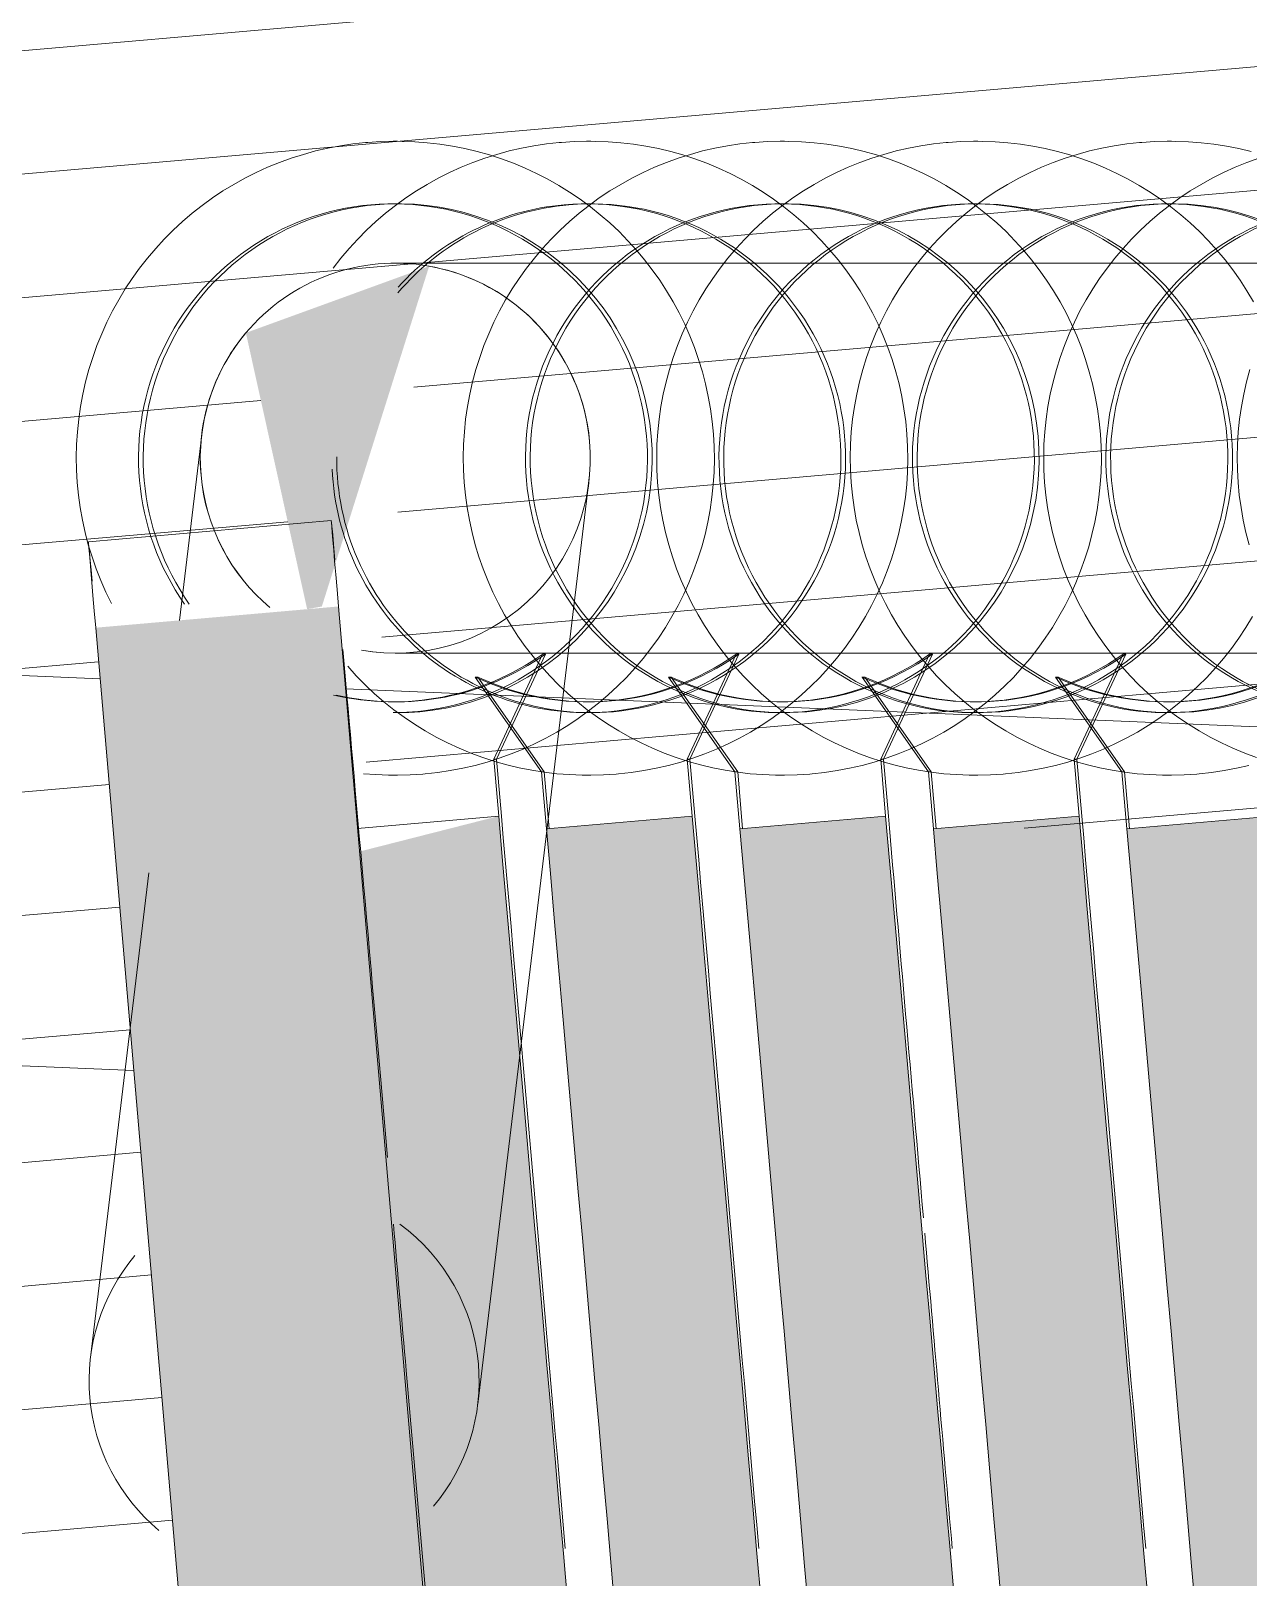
# Model space of a CAD drawing. Header units: millimetres. Extents: x -4612930 to -4329258, y -1064 to 30311.
# Drawn here: x -4376313.98 to -4376289.02, y 16902.15 to 16933.87 of the extents above; entities that cross this region are included whole.
import ezdxf

# ---------------------------------------------------------------- set-up
doc = ezdxf.new("R2010")
doc.units = ezdxf.units.MM
doc.layers.add('A-ROOF-PATT', color=132, linetype='Continuous', lineweight=5)
doc.layers.add('Q-SPCQ', color=91, linetype='Continuous', lineweight=5)

# ---------------------------------------------------------------- blocks, each defined once
blk = doc.blocks.new('Static Line_Sayfa_Metal Deck_Pan Mount - Up to 15 _ pitch - Max 2 Users-1865617-NORTH EAST')
at = {"layer": 'Q-SPCQ'}
for p, q in [((4322881.37, 16920.581), (4322506.856, 16936.16)), ((4322506.526, 16928.167), (4322882.062, 16912.545)), ((4322961.644, 16917.241), (4322886.407, 16920.371))]:
    blk.add_line(p, q, dxfattribs=at)
blk = doc.blocks.new('Static Line_Sayfa_Metal Deck_Pan Mount - Up to 15 _ pitch - Max 2 Users-1847625-NORTH EAST')
at = {"layer": 'Q-SPCQ'}
for points in [[(4322885.618, 16922.008), (4322885.919, 16922.064), (4322888.12, 16929.044), (4322884.361, 16927.676), (4322885.605, 16922.064)], [(4322885.252, 16875.47), (4322890.233, 16875.906), (4322886.261, 16922.064), (4322881.28, 16921.628), (4322882.634, 16905.899)], [(4322891.961, 16855.739), (4322894.95, 16856), (4322889.546, 16917.764), (4322886.693, 16917.037), (4322891.949, 16855.879)], [(4322895.93, 16855.739), (4322898.918, 16856), (4322893.515, 16917.764), (4322890.526, 16917.503), (4322895.92, 16855.879)], [(4322899.898, 16855.739), (4322902.887, 16856), (4322897.483, 16917.764), (4322894.494, 16917.503), (4322899.893, 16855.794)], [(4322903.867, 16855.739), (4322906.855, 16856), (4322901.451, 16917.764), (4322898.463, 16917.503), (4322903.862, 16855.794)], [(4322907.835, 16855.739), (4322910.823, 16856), (4322905.42, 16917.764), (4322902.431, 16917.503), (4322907.83, 16855.794)]]:
    blk.add_hatch(color=256, dxfattribs=at).paths.add_polyline_path(points)
for p, q in [((4322887.47, 16931.605), (4322887.382, 16931.605)), ((4322891.438, 16931.605), (4322891.35, 16931.605)), ((4322895.407, 16931.605), (4322895.319, 16931.605)), ((4322899.375, 16931.605), (4322899.287, 16931.605)), ((4322903.344, 16931.605), (4322903.256, 16931.605)), ((4322939.016, 16929.105), (4322887.425, 16929.105)), ((4322883.455, 16925.583), (4322882.996, 16921.778)), ((4322889.116, 16905.698), (4322891.397, 16924.626)), ((4322886.112, 16923.828), (4322881.131, 16923.393)), ((4322886.261, 16922.064), (4322890.233, 16875.906)), ((4322885.252, 16875.47), (4322881.28, 16921.628)), ((4322887.425, 16921.105), (4322939.016, 16921.105)), ((4322889.444, 16918.932), (4322890.448, 16921.085)), ((4322890.504, 16921.085), (4322889.5, 16918.932)), ((4322890.504, 16921.085), (4322890.448, 16921.085)), ((4322893.413, 16918.932), (4322894.417, 16921.085)), ((4322894.472, 16921.085), (4322893.468, 16918.932)), ((4322894.472, 16921.085), (4322894.417, 16921.085)), ((4322897.381, 16918.932), (4322898.385, 16921.085)), ((4322898.441, 16921.085), (4322897.436, 16918.932)), ((4322898.441, 16921.085), (4322898.385, 16921.085)), ((4322901.349, 16918.932), (4322902.354, 16921.085)), ((4322902.409, 16921.085), (4322901.405, 16918.932)), ((4322902.409, 16921.085), (4322902.354, 16921.085)), ((4322889.061, 16920.617), (4322890.424, 16918.67)), ((4322889.116, 16920.617), (4322889.061, 16920.617)), ((4322890.479, 16918.67), (4322889.116, 16920.617)), ((4322893.029, 16920.617), (4322894.392, 16918.67)), ((4322893.085, 16920.617), (4322893.029, 16920.617)), ((4322894.448, 16918.67), (4322893.085, 16920.617)), ((4322896.998, 16920.617), (4322898.361, 16918.67)), ((4322897.053, 16920.617), (4322896.998, 16920.617)), ((4322898.416, 16918.67), (4322897.053, 16920.617)), ((4322900.966, 16920.617), (4322902.329, 16918.67)), ((4322901.021, 16920.617), (4322900.966, 16920.617)), ((4322902.385, 16918.67), (4322901.021, 16920.617)), ((4322889.546, 16917.764), (4322889.444, 16918.932)), ((4322889.5, 16918.932), (4322889.444, 16918.932)), ((4322889.5, 16918.932), (4322889.602, 16917.764)), ((4322893.515, 16917.764), (4322893.413, 16918.932)), ((4322893.468, 16918.932), (4322893.413, 16918.932)), ((4322893.468, 16918.932), (4322893.57, 16917.764)), ((4322897.483, 16917.764), (4322897.381, 16918.932)), ((4322897.436, 16918.932), (4322897.381, 16918.932)), ((4322897.436, 16918.932), (4322897.538, 16917.764)), ((4322901.451, 16917.764), (4322901.349, 16918.932)), ((4322901.405, 16918.932), (4322901.349, 16918.932)), ((4322901.405, 16918.932), (4322901.507, 16917.764)), ((4322887.382, 16918.605), (4322887.47, 16918.605)), ((4322890.424, 16918.67), (4322890.526, 16917.503)), ((4322890.479, 16918.67), (4322890.424, 16918.67)), ((4322890.582, 16917.503), (4322890.479, 16918.67)), ((4322891.35, 16918.605), (4322891.438, 16918.605)), ((4322894.392, 16918.67), (4322894.494, 16917.503)), ((4322894.448, 16918.67), (4322894.392, 16918.67)), ((4322894.55, 16917.503), (4322894.448, 16918.67)), ((4322895.319, 16918.605), (4322895.407, 16918.605)), ((4322898.361, 16918.67), (4322898.463, 16917.503)), ((4322898.416, 16918.67), (4322898.361, 16918.67)), ((4322898.518, 16917.503), (4322898.416, 16918.67)), ((4322899.287, 16918.605), (4322899.375, 16918.605)), ((4322902.329, 16918.67), (4322902.431, 16917.503)), ((4322902.385, 16918.67), (4322902.329, 16918.67)), ((4322902.487, 16917.503), (4322902.385, 16918.67)), ((4322903.256, 16918.605), (4322903.344, 16918.605)), ((4322886.653, 16917.511), (4322889.546, 16917.764)), ((4322890.526, 16917.503), (4322893.515, 16917.764)), ((4322894.494, 16917.503), (4322897.483, 16917.764)), ((4322898.463, 16917.503), (4322901.451, 16917.764)), ((4322902.431, 16917.503), (4322905.42, 16917.764)), ((4322882.372, 16916.602), (4322881.174, 16906.656)), ((4322892.051, 16856.087), (4322887.649, 16906.395))]:
    blk.add_line(p, q, dxfattribs=at)
at = {"layer": 'Q-SPCQ', "flags": 128}
for points in [[(4322886.816, 16931.58), (4322886.557, 16931.552), (4322886.3, 16931.514), (4322886.045, 16931.466), (4322885.791, 16931.407), (4322885.54, 16931.338), (4322885.293, 16931.26), (4322885.048, 16931.171), (4322884.807, 16931.073), (4322884.571, 16930.965), (4322884.339, 16930.848), (4322884.111, 16930.722), (4322883.889, 16930.587), (4322883.673, 16930.443), (4322883.463, 16930.29), (4322883.258, 16930.129), (4322883.061, 16929.96), (4322882.87, 16929.784), (4322882.687, 16929.599), (4322882.511, 16929.408), (4322882.342, 16929.21), (4322882.182, 16929.005), (4322882.03, 16928.794), (4322881.887, 16928.577), (4322881.753, 16928.354), (4322881.627, 16928.127), (4322881.511, 16927.894), (4322881.404, 16927.657), (4322881.307, 16927.416), (4322881.219, 16927.171), (4322881.142, 16926.923), (4322881.074, 16926.672), (4322881.016, 16926.419), (4322880.969, 16926.163), (4322880.932, 16925.906), (4322880.905, 16925.647), (4322880.888, 16925.388), (4322880.882, 16925.128), (4322880.886, 16924.868), (4322880.901, 16924.608), (4322880.926, 16924.349), (4322880.962, 16924.092), (4322881.007, 16923.836), (4322881.063, 16923.582), (4322881.129, 16923.331), (4322881.205, 16923.082), (4322881.291, 16922.837), (4322881.386, 16922.595), (4322881.491, 16922.357), (4322881.606, 16922.124)], [(4322890.784, 16931.58), (4322890.525, 16931.552), (4322890.268, 16931.514), (4322890.013, 16931.466), (4322889.76, 16931.407), (4322889.509, 16931.338), (4322889.261, 16931.26), (4322889.017, 16931.171), (4322888.776, 16931.073), (4322888.539, 16930.965), (4322888.307, 16930.848), (4322888.08, 16930.722), (4322887.858, 16930.587), (4322887.641, 16930.443), (4322887.431, 16930.29), (4322887.227, 16930.129), (4322887.029, 16929.96), (4322886.838, 16929.784), (4322886.655, 16929.599), (4322886.479, 16929.408), (4322886.311, 16929.21), (4322886.151, 16929.005)], [(4322887.382, 16931.605), (4322887.122, 16931.6), (4322886.863, 16931.584), (4322886.816, 16931.58)], [(4322888.036, 16918.63), (4322888.295, 16918.657), (4322888.552, 16918.696), (4322888.808, 16918.744), (4322889.061, 16918.803), (4322889.312, 16918.871), (4322889.559, 16918.95), (4322889.804, 16919.038), (4322890.045, 16919.136), (4322890.281, 16919.244), (4322890.513, 16919.361), (4322890.741, 16919.488), (4322890.963, 16919.623), (4322891.179, 16919.767), (4322891.39, 16919.92), (4322891.594, 16920.08), (4322891.791, 16920.249), (4322891.982, 16920.426), (4322892.166, 16920.61), (4322892.342, 16920.802), (4322892.51, 16921), (4322892.67, 16921.205), (4322892.822, 16921.416), (4322892.965, 16921.633), (4322893.099, 16921.855), (4322893.225, 16922.083), (4322893.341, 16922.315), (4322893.448, 16922.552), (4322893.545, 16922.794), (4322893.633, 16923.038), (4322893.71, 16923.286), (4322893.778, 16923.537), (4322893.836, 16923.791), (4322893.883, 16924.047), (4322893.92, 16924.304), (4322893.947, 16924.563), (4322893.964, 16924.822), (4322893.97, 16925.082), (4322893.966, 16925.342), (4322893.951, 16925.601), (4322893.926, 16925.86), (4322893.891, 16926.118), (4322893.845, 16926.374), (4322893.789, 16926.628), (4322893.723, 16926.879), (4322893.647, 16927.128), (4322893.561, 16927.373), (4322893.466, 16927.615), (4322893.361, 16927.853), (4322893.246, 16928.086), (4322893.122, 16928.315), (4322892.989, 16928.538), (4322892.848, 16928.756), (4322892.697, 16928.968), (4322892.539, 16929.174), (4322892.372, 16929.374), (4322892.197, 16929.566), (4322892.015, 16929.752), (4322891.826, 16929.93), (4322891.629, 16930.1), (4322891.426, 16930.262), (4322891.217, 16930.416), (4322891.001, 16930.562), (4322890.78, 16930.699), (4322890.554, 16930.827), (4322890.323, 16930.945), (4322890.087, 16931.055), (4322889.847, 16931.155), (4322889.603, 16931.245), (4322889.356, 16931.325), (4322889.105, 16931.396), (4322888.852, 16931.456), (4322888.597, 16931.506), (4322888.34, 16931.546), (4322888.082, 16931.576), (4322887.823, 16931.595), (4322887.563, 16931.604), (4322887.47, 16931.605)], [(4322894.752, 16931.58), (4322894.494, 16931.552), (4322894.237, 16931.514), (4322893.981, 16931.466), (4322893.728, 16931.407), (4322893.477, 16931.338), (4322893.229, 16931.26), (4322892.985, 16931.171), (4322892.744, 16931.073), (4322892.508, 16930.965), (4322892.276, 16930.848), (4322892.048, 16930.722), (4322891.826, 16930.587), (4322891.61, 16930.443), (4322891.399, 16930.29), (4322891.195, 16930.129), (4322890.997, 16929.96), (4322890.807, 16929.784), (4322890.623, 16929.599), (4322890.447, 16929.408), (4322890.279, 16929.21), (4322890.119, 16929.005), (4322889.967, 16928.794), (4322889.824, 16928.577), (4322889.689, 16928.354), (4322889.564, 16928.127), (4322889.448, 16927.894), (4322889.341, 16927.657), (4322889.244, 16927.416), (4322889.156, 16927.171), (4322889.078, 16926.923), (4322889.011, 16926.672), (4322888.953, 16926.419), (4322888.906, 16926.163), (4322888.868, 16925.906), (4322888.842, 16925.647), (4322888.825, 16925.388), (4322888.819, 16925.128), (4322888.823, 16924.868), (4322888.838, 16924.608), (4322888.863, 16924.349), (4322888.898, 16924.092), (4322888.944, 16923.836), (4322889, 16923.582), (4322889.066, 16923.331), (4322889.142, 16923.082), (4322889.228, 16922.837), (4322889.323, 16922.595), (4322889.428, 16922.357), (4322889.543, 16922.124), (4322889.667, 16921.895), (4322889.8, 16921.672), (4322889.941, 16921.454), (4322890.092, 16921.241), (4322890.25, 16921.036), (4322890.417, 16920.836), (4322890.592, 16920.644), (4322890.774, 16920.458), (4322890.963, 16920.28), (4322891.16, 16920.11), (4322891.363, 16919.947), (4322891.572, 16919.793), (4322891.788, 16919.648), (4322892.009, 16919.511), (4322892.235, 16919.383), (4322892.466, 16919.264), (4322892.702, 16919.155), (4322892.942, 16919.055), (4322893.186, 16918.965), (4322893.433, 16918.884), (4322893.684, 16918.814), (4322893.936, 16918.754), (4322894.191, 16918.703), (4322894.448, 16918.663), (4322894.707, 16918.634), (4322894.966, 16918.614), (4322895.226, 16918.606), (4322895.319, 16918.605)], [(4322891.35, 16931.605), (4322891.091, 16931.6), (4322890.831, 16931.584), (4322890.784, 16931.58)], [(4322892.005, 16918.63), (4322892.263, 16918.657), (4322892.521, 16918.696), (4322892.776, 16918.744), (4322893.029, 16918.803), (4322893.28, 16918.871), (4322893.528, 16918.95), (4322893.772, 16919.038), (4322894.013, 16919.136), (4322894.25, 16919.244), (4322894.482, 16919.361), (4322894.709, 16919.488), (4322894.931, 16919.623), (4322895.147, 16919.767), (4322895.358, 16919.92), (4322895.562, 16920.08), (4322895.76, 16920.249), (4322895.95, 16920.426), (4322896.134, 16920.61), (4322896.31, 16920.802), (4322896.478, 16921), (4322896.638, 16921.205), (4322896.79, 16921.416), (4322896.933, 16921.633), (4322897.068, 16921.855), (4322897.193, 16922.083), (4322897.309, 16922.315), (4322897.416, 16922.552), (4322897.514, 16922.794), (4322897.601, 16923.038), (4322897.679, 16923.286), (4322897.747, 16923.537), (4322897.804, 16923.791), (4322897.852, 16924.047), (4322897.889, 16924.304), (4322897.916, 16924.563), (4322897.932, 16924.822), (4322897.938, 16925.082), (4322897.934, 16925.342), (4322897.919, 16925.601), (4322897.894, 16925.86), (4322897.859, 16926.118), (4322897.813, 16926.374), (4322897.757, 16926.628), (4322897.692, 16926.879), (4322897.616, 16927.128), (4322897.53, 16927.373), (4322897.434, 16927.615), (4322897.329, 16927.853), (4322897.214, 16928.086), (4322897.091, 16928.315), (4322896.958, 16928.538), (4322896.816, 16928.756), (4322896.666, 16928.968), (4322896.507, 16929.174), (4322896.34, 16929.374), (4322896.166, 16929.566), (4322895.983, 16929.752), (4322895.794, 16929.93), (4322895.598, 16930.1), (4322895.394, 16930.262), (4322895.185, 16930.416), (4322894.97, 16930.562), (4322894.749, 16930.699), (4322894.522, 16930.827), (4322894.291, 16930.945), (4322894.055, 16931.055), (4322893.815, 16931.155), (4322893.571, 16931.245), (4322893.324, 16931.325), (4322893.074, 16931.396), (4322892.821, 16931.456), (4322892.566, 16931.506), (4322892.309, 16931.546), (4322892.051, 16931.576), (4322891.791, 16931.595), (4322891.531, 16931.604), (4322891.438, 16931.605)], [(4322898.721, 16931.58), (4322898.462, 16931.552), (4322898.205, 16931.514), (4322897.95, 16931.466), (4322897.696, 16931.407), (4322897.446, 16931.338), (4322897.198, 16931.26), (4322896.953, 16931.171), (4322896.713, 16931.073), (4322896.476, 16930.965), (4322896.244, 16930.848), (4322896.017, 16930.722), (4322895.795, 16930.587), (4322895.578, 16930.443), (4322895.368, 16930.29), (4322895.163, 16930.129), (4322894.966, 16929.96), (4322894.775, 16929.784), (4322894.592, 16929.599), (4322894.416, 16929.408), (4322894.248, 16929.21), (4322894.087, 16929.005), (4322893.936, 16928.794), (4322893.792, 16928.577), (4322893.658, 16928.354), (4322893.532, 16928.127), (4322893.416, 16927.894), (4322893.309, 16927.657), (4322893.212, 16927.416), (4322893.124, 16927.171), (4322893.047, 16926.923), (4322892.979, 16926.672), (4322892.921, 16926.419), (4322892.874, 16926.163), (4322892.837, 16925.906), (4322892.81, 16925.647), (4322892.793, 16925.388), (4322892.787, 16925.128), (4322892.792, 16924.868), (4322892.806, 16924.608), (4322892.831, 16924.349), (4322892.867, 16924.092), (4322892.912, 16923.836), (4322892.968, 16923.582), (4322893.034, 16923.331), (4322893.11, 16923.082), (4322893.196, 16922.837), (4322893.291, 16922.595), (4322893.397, 16922.357), (4322893.511, 16922.124), (4322893.635, 16921.895), (4322893.768, 16921.672), (4322893.91, 16921.454), (4322894.06, 16921.241), (4322894.219, 16921.036), (4322894.385, 16920.836), (4322894.56, 16920.644), (4322894.742, 16920.458), (4322894.932, 16920.28), (4322895.128, 16920.11), (4322895.331, 16919.947), (4322895.541, 16919.793), (4322895.756, 16919.648), (4322895.977, 16919.511), (4322896.203, 16919.383), (4322896.435, 16919.264), (4322896.671, 16919.155), (4322896.911, 16919.055), (4322897.154, 16918.965), (4322897.402, 16918.884), (4322897.652, 16918.814), (4322897.905, 16918.754), (4322898.16, 16918.703), (4322898.417, 16918.663), (4322898.675, 16918.634), (4322898.934, 16918.614), (4322899.194, 16918.606), (4322899.287, 16918.605)], [(4322895.319, 16931.605), (4322895.059, 16931.6), (4322894.799, 16931.584), (4322894.752, 16931.58)], [(4322895.973, 16918.63), (4322896.232, 16918.657), (4322896.489, 16918.696), (4322896.744, 16918.744), (4322896.998, 16918.803), (4322897.248, 16918.871), (4322897.496, 16918.95), (4322897.741, 16919.038), (4322897.981, 16919.136), (4322898.218, 16919.244), (4322898.45, 16919.361), (4322898.677, 16919.488), (4322898.899, 16919.623), (4322899.116, 16919.767), (4322899.326, 16919.92), (4322899.531, 16920.08), (4322899.728, 16920.249), (4322899.919, 16920.426), (4322900.102, 16920.61), (4322900.278, 16920.802), (4322900.447, 16921), (4322900.607, 16921.205), (4322900.758, 16921.416), (4322900.902, 16921.633), (4322901.036, 16921.855), (4322901.162, 16922.083), (4322901.278, 16922.315), (4322901.385, 16922.552), (4322901.482, 16922.794), (4322901.57, 16923.038), (4322901.647, 16923.286), (4322901.715, 16923.537), (4322901.773, 16923.791), (4322901.82, 16924.047), (4322901.857, 16924.304), (4322901.884, 16924.563), (4322901.901, 16924.822), (4322901.907, 16925.082), (4322901.902, 16925.342), (4322901.888, 16925.601), (4322901.863, 16925.86), (4322901.827, 16926.118), (4322901.782, 16926.374), (4322901.726, 16926.628), (4322901.66, 16926.879), (4322901.584, 16927.128), (4322901.498, 16927.373), (4322901.403, 16927.615), (4322901.297, 16927.853), (4322901.183, 16928.086), (4322901.059, 16928.315), (4322900.926, 16928.538), (4322900.784, 16928.756), (4322900.634, 16928.968), (4322900.475, 16929.174), (4322900.309, 16929.374), (4322900.134, 16929.566), (4322899.952, 16929.752), (4322899.762, 16929.93), (4322899.566, 16930.1), (4322899.363, 16930.262), (4322899.153, 16930.416), (4322898.938, 16930.562), (4322898.717, 16930.699), (4322898.491, 16930.827), (4322898.259, 16930.945), (4322898.023, 16931.055), (4322897.783, 16931.155), (4322897.54, 16931.245), (4322897.292, 16931.325), (4322897.042, 16931.396), (4322896.789, 16931.456), (4322896.534, 16931.506), (4322896.277, 16931.546), (4322896.019, 16931.576), (4322895.76, 16931.595), (4322895.5, 16931.604), (4322895.407, 16931.605)], [(4322902.689, 16931.58), (4322902.431, 16931.552), (4322902.173, 16931.514), (4322901.918, 16931.466), (4322901.665, 16931.407), (4322901.414, 16931.338), (4322901.166, 16931.26), (4322900.922, 16931.171), (4322900.681, 16931.073), (4322900.444, 16930.965), (4322900.212, 16930.848), (4322899.985, 16930.722), (4322899.763, 16930.587), (4322899.547, 16930.443), (4322899.336, 16930.29), (4322899.132, 16930.129), (4322898.934, 16929.96), (4322898.744, 16929.784), (4322898.56, 16929.599), (4322898.384, 16929.408), (4322898.216, 16929.21), (4322898.056, 16929.005), (4322897.904, 16928.794), (4322897.761, 16928.577), (4322897.626, 16928.354), (4322897.501, 16928.127), (4322897.385, 16927.894), (4322897.278, 16927.657), (4322897.18, 16927.416), (4322897.093, 16927.171), (4322897.015, 16926.923), (4322896.947, 16926.672), (4322896.89, 16926.419), (4322896.842, 16926.163), (4322896.805, 16925.906), (4322896.778, 16925.647), (4322896.762, 16925.388), (4322896.756, 16925.128), (4322896.76, 16924.868), (4322896.775, 16924.608), (4322896.8, 16924.349), (4322896.835, 16924.092), (4322896.881, 16923.836), (4322896.937, 16923.582), (4322897.002, 16923.331), (4322897.078, 16923.082), (4322897.164, 16922.837), (4322897.26, 16922.595), (4322897.365, 16922.357), (4322897.48, 16922.124), (4322897.603, 16921.895), (4322897.736, 16921.672), (4322897.878, 16921.454), (4322898.028, 16921.241), (4322898.187, 16921.036), (4322898.354, 16920.836), (4322898.528, 16920.644), (4322898.711, 16920.458), (4322898.9, 16920.28), (4322899.097, 16920.11), (4322899.3, 16919.947), (4322899.509, 16919.793), (4322899.724, 16919.648), (4322899.945, 16919.511), (4322900.172, 16919.383), (4322900.403, 16919.264), (4322900.639, 16919.155), (4322900.879, 16919.055), (4322901.123, 16918.965), (4322901.37, 16918.884), (4322901.62, 16918.814), (4322901.873, 16918.754), (4322902.128, 16918.703), (4322902.385, 16918.663), (4322902.643, 16918.634), (4322902.903, 16918.614), (4322903.163, 16918.606), (4322903.256, 16918.605)], [(4322899.287, 16931.605), (4322899.027, 16931.6), (4322898.768, 16931.584), (4322898.721, 16931.58)], [(4322899.942, 16918.63), (4322900.2, 16918.657), (4322900.457, 16918.696), (4322900.713, 16918.744), (4322900.966, 16918.803), (4322901.217, 16918.871), (4322901.465, 16918.95), (4322901.709, 16919.038), (4322901.95, 16919.136), (4322902.186, 16919.244), (4322902.419, 16919.361), (4322902.646, 16919.488), (4322902.868, 16919.623), (4322903.084, 16919.767), (4322903.295, 16919.92), (4322903.499, 16920.08), (4322903.697, 16920.249), (4322903.887, 16920.426), (4322904.071, 16920.61), (4322904.247, 16920.802), (4322904.415, 16921), (4322904.575, 16921.205), (4322904.727, 16921.416), (4322904.87, 16921.633), (4322905.005, 16921.855)], [(4322905.027, 16928.315), (4322904.894, 16928.538), (4322904.753, 16928.756), (4322904.602, 16928.968), (4322904.444, 16929.174), (4322904.277, 16929.374), (4322904.102, 16929.566), (4322903.92, 16929.752), (4322903.731, 16929.93), (4322903.534, 16930.1), (4322903.331, 16930.262), (4322903.122, 16930.416), (4322902.906, 16930.562), (4322902.685, 16930.699), (4322902.459, 16930.827), (4322902.228, 16930.945), (4322901.992, 16931.055), (4322901.752, 16931.155), (4322901.508, 16931.245), (4322901.261, 16931.325), (4322901.01, 16931.396), (4322900.758, 16931.456), (4322900.503, 16931.506), (4322900.246, 16931.546), (4322899.987, 16931.576), (4322899.728, 16931.595), (4322899.468, 16931.604), (4322899.375, 16931.605)], [(4322905.135, 16931.26), (4322904.89, 16931.171), (4322904.649, 16931.073), (4322904.413, 16930.965), (4322904.181, 16930.848), (4322903.953, 16930.722), (4322903.731, 16930.587), (4322903.515, 16930.443), (4322903.304, 16930.29), (4322903.1, 16930.129), (4322902.903, 16929.96), (4322902.712, 16929.784), (4322902.528, 16929.599), (4322902.352, 16929.408), (4322902.184, 16929.21), (4322902.024, 16929.005), (4322901.872, 16928.794), (4322901.729, 16928.577), (4322901.595, 16928.354), (4322901.469, 16928.127), (4322901.353, 16927.894), (4322901.246, 16927.657), (4322901.149, 16927.416), (4322901.061, 16927.171), (4322900.984, 16926.923), (4322900.916, 16926.672), (4322900.858, 16926.419), (4322900.811, 16926.163), (4322900.774, 16925.906), (4322900.747, 16925.647), (4322900.73, 16925.388), (4322900.724, 16925.128), (4322900.728, 16924.868), (4322900.743, 16924.608), (4322900.768, 16924.349), (4322900.803, 16924.092), (4322900.849, 16923.836), (4322900.905, 16923.582), (4322900.971, 16923.331), (4322901.047, 16923.082), (4322901.133, 16922.837), (4322901.228, 16922.595), (4322901.333, 16922.357), (4322901.448, 16922.124), (4322901.572, 16921.895), (4322901.705, 16921.672), (4322901.846, 16921.454), (4322901.997, 16921.241), (4322902.155, 16921.036), (4322902.322, 16920.836), (4322902.497, 16920.644), (4322902.679, 16920.458), (4322902.868, 16920.28), (4322903.065, 16920.11), (4322903.268, 16919.947), (4322903.477, 16919.793), (4322903.693, 16919.648), (4322903.914, 16919.511), (4322904.14, 16919.383), (4322904.371, 16919.264), (4322904.607, 16919.155), (4322904.847, 16919.055), (4322905.091, 16918.965)], [(4322903.256, 16931.605), (4322902.996, 16931.6), (4322902.736, 16931.584), (4322902.689, 16931.58)], [(4322903.91, 16918.63), (4322904.169, 16918.657), (4322904.426, 16918.696), (4322904.681, 16918.744), (4322904.934, 16918.803)], [(4322904.979, 16931.396), (4322904.726, 16931.456), (4322904.471, 16931.506), (4322904.214, 16931.546), (4322903.956, 16931.576), (4322903.696, 16931.595), (4322903.437, 16931.604), (4322903.344, 16931.605)], [(4322904.952, 16926.923), (4322904.884, 16926.672), (4322904.827, 16926.419), (4322904.779, 16926.163), (4322904.742, 16925.906), (4322904.715, 16925.647), (4322904.699, 16925.388), (4322904.692, 16925.128), (4322904.697, 16924.868), (4322904.711, 16924.608), (4322904.736, 16924.349), (4322904.772, 16924.092), (4322904.817, 16923.836), (4322904.873, 16923.582), (4322904.939, 16923.331)], [(4322886.449, 16920.836), (4322886.623, 16920.644), (4322886.805, 16920.458), (4322886.995, 16920.28), (4322887.191, 16920.11), (4322887.394, 16919.947), (4322887.604, 16919.793), (4322887.819, 16919.648), (4322888.04, 16919.511), (4322888.267, 16919.383), (4322888.498, 16919.264), (4322888.734, 16919.155), (4322888.974, 16919.055), (4322889.218, 16918.965), (4322889.465, 16918.884), (4322889.715, 16918.814), (4322889.968, 16918.754), (4322890.223, 16918.703), (4322890.48, 16918.663), (4322890.738, 16918.634), (4322890.998, 16918.614), (4322891.257, 16918.606), (4322891.35, 16918.605)], [(4322886.77, 16918.634), (4322887.029, 16918.614), (4322887.289, 16918.606), (4322887.382, 16918.605)], [(4322887.47, 16918.605), (4322887.73, 16918.61), (4322887.989, 16918.626), (4322888.036, 16918.63)], [(4322891.438, 16918.605), (4322891.698, 16918.61), (4322891.958, 16918.626), (4322892.005, 16918.63)], [(4322895.407, 16918.605), (4322895.667, 16918.61), (4322895.926, 16918.626), (4322895.973, 16918.63)], [(4322899.375, 16918.605), (4322899.635, 16918.61), (4322899.895, 16918.626), (4322899.942, 16918.63)], [(4322903.344, 16918.605), (4322903.603, 16918.61), (4322903.863, 16918.626), (4322903.91, 16918.63)]]:
    blk.add_lwpolyline(points, dxfattribs=at)
at = {"layer": 'Q-SPCQ'}
for centre, major_axis, ratio, start_param, end_param in [((4322887.475, 16925.105), (-0.002, 5.219), 1, 3.228395, 6.369987), ((4322887.378, 16925.105), (0, 5.219), 1, 0.087266, 2.181662), ((4322887.475, 16925.105), (0.001, 5.219), 1, 0.087478, 2.181873), ((4322887.378, 16925.105), (0, 5.219), 1, 3.228859, 6.370452), ((4322891.443, 16925.105), (0, 5.219), 1, 0.087266, 0.863951), ((4322891.346, 16925.105), (0, 5.219), 1, 0.087266, 0.83346), ((4322895.314, 16925.105), (0, 5.219), 1, 0.087266, 3.228859), ((4322895.411, 16925.105), (0, 5.219), 1, 0.087266, 3.228859), ((4322891.346, 16925.105), (0, 5.219), 1, 3.228859, 6.370452), ((4322891.443, 16925.105), (0.001, 5.219), 1, 3.229103, 6.370696), ((4322899.283, 16925.105), (0, 5.219), 1, 0.087266, 3.228859), ((4322899.38, 16925.105), (0, 5.219), 1, 0.087266, 3.228859), ((4322895.314, 16925.105), (0, 5.219), 1, 3.228859, 6.370452), ((4322895.411, 16925.105), (0.001, 5.219), 1, 3.229105, 6.370697), ((4322903.251, 16925.105), (0, 5.219), 1, 0.087266, 3.228859), ((4322903.348, 16925.105), (0, 5.219), 1, 0.087266, 3.228859), ((4322899.283, 16925.105), (0, 5.219), 1, 3.228859, 6.370452), ((4322899.38, 16925.105), (0.001, 5.219), 1, 3.229103, 6.370696), ((4322907.219, 16925.105), (0.001, 5.219), 1, 0.087543, 3.229136), ((4322907.316, 16925.105), (0, 5.219), 1, 0.087266, 3.228859), ((4322903.251, 16925.105), (0, 5.219), 1, 3.228859, 6.370452), ((4322903.348, 16925.105), (0.001, 5.219), 1, 3.229105, 6.370697), ((4322887.425, 16925.105), (0, 4), 1, 4.799655, 7.941248), ((4322887.426, 16925.105), (0, 4), 1, 4.799655, 6.108652), ((4322887.426, 16925.105), (0, 4), 1, 0.872665, 1.658063), ((4322887.425, 16925.105), (0.002, 4), 1, 2.96757, 4.800165), ((4322887.426, 16925.105), (0, 4), 1, 2.96706, 4.799655), ((4322891.443, 16925.105), (0.001, 5.219), 1, 1.564956, 3.229027), ((4322891.346, 16925.105), (0.001, 5.219), 1, 1.613569, 3.229136), ((4322887.425, 16925.105), (0, 4), 1, 1.658063, 2.443461), ((4322887.426, 16925.105), (0, 4), 1, 1.658063, 2.443461), ((4322887.637, 16906.395), (-1.525, 17.433), 0.00069, 5.977692, 6.73691), ((4322882.656, 16905.959), (-1.525, 17.433), 0.00069, 5.977692, 6.736911), ((4322887.369, 16925.441), (0, 5.334), 1, 2.911959, 3.757026), ((4322887.424, 16925.441), (0, 5.334), 1, 2.911959, 3.757026), ((4322887.637, 16906.395), (-1.525, 17.433), 0.00069, 4.965401, 5.72462), ((4322891.337, 16925.441), (0, 5.334), 1, 2.700692, 3.757026), ((4322891.393, 16925.441), (0, 5.334), 1, 2.700692, 3.757026), ((4322895.306, 16925.441), (0, 5.334), 1, 2.700692, 3.757026), ((4322895.361, 16925.441), (0, 5.334), 1, 2.700692, 3.757026), ((4322899.274, 16925.441), (0, 5.334), 1, 2.700692, 3.757026), ((4322899.33, 16925.441), (0, 5.334), 1, 2.700692, 3.757026), ((4322903.242, 16925.441), (0, 5.334), 1, 2.700692, 3.757026), ((4322903.298, 16925.441), (0, 5.334), 1, 2.700692, 3.757026), ((4322887.378, 16925.105), (0.001, 5.219), 1, 3.141869, 3.229136), ((4322887.475, 16925.105), (0, 5.219), 1, 3.141603, 3.228869), ((4322892.205, 16886.882), (-6.101, 69.734), 0.00069, 4.253546, 5.171111), ((4322892.347, 16886.882), (-6.101, 69.734), 0.00069, 1.111953, 1.341345), ((4322896.173, 16886.882), (-6.101, 69.734), 0.00069, 4.253546, 5.171111), ((4322896.315, 16886.882), (-6.101, 69.734), 0.00069, 1.111953, 1.341345), ((4322900.141, 16886.882), (-6.101, 69.734), 0.00069, 4.253546, 5.171111), ((4322900.284, 16886.882), (-6.101, 69.734), 0.00069, 1.111953, 1.240041), ((4322904.11, 16886.882), (-6.101, 69.734), 0.00069, 4.253546, 5.171111), ((4322904.252, 16886.882), (-6.101, 69.734), 0.00069, 1.111953, 1.341345), ((4322893.184, 16886.621), (-6.101, 69.734), 0.00069, 4.253546, 5.171111), ((4322897.153, 16886.621), (-6.101, 69.734), 0.00069, 4.253546, 5.171111), ((4322901.121, 16886.621), (-6.101, 69.734), 0.00069, 4.253546, 5.171111), ((4322905.09, 16886.621), (-6.101, 69.734), 0.00069, 4.253546, 5.171111), ((4322887.637, 16906.395), (-1.525, 17.433), 0.00069, 4.712329, 4.885048), ((4322885.145, 16906.177), (0, 4), 1, 4.799655, 5.647063), ((4322900.284, 16886.882), (-6.101, 69.734), 0.00069, 1.244776, 1.341345), ((4322885.145, 16906.177), (0, 4), 1, 0.872665, 1.658063), ((4322885.145, 16906.177), (0, 4), 1, 4.014257, 4.799655), ((4322885.145, 16906.177), (0.002, 4), 1, 1.658511, 2.44391)]:
    blk.add_ellipse(centre, major_axis=major_axis, ratio=ratio, start_param=start_param, end_param=end_param, dxfattribs=at)

msp = doc.modelspace()

# ---------------------------------------------------------------- hatches: boundary and pattern name
at = {"layer": 'A-ROOF-PATT'}
h = msp.add_hatch(dxfattribs=at)
h.set_pattern_fill('FP_163', color=256, style=0, pattern_type=2)
h.set_pattern_definition([(4.981, (-8927779.1346, -385739.019), (0.0097379167, 2.5354203988), [])])
h.paths.add_polyline_path([(-4377741.122, 16841.744), (-4377528.064, 16858.427), (-4377523.649, 16818.171), (-4377738.362, 16800.74), (-4377740.874, 16840.121)])
h.paths.add_polyline_path([(-4386496.086, 15911.582), (-4376435.155, 16788.502), (-4376438.834, 16834.637), (-4376356.073, 16843.424), (-4376354.744, 16848.459), (-4376351.925, 16850.484), (-4376351.031, 16855.879), (-4376341.42, 16857.508), (-4376342.376, 16859.813), (-4376345.795, 16859.514), (-4376349.328, 16863.361), (-4376344.096, 16867.524), (-4376340.756, 16867.524), (-4376340.313, 16868.57), (-4376331.763, 16870.715), (-4376323.132, 16866.472), (-4376320.847, 16867.077), (-4376319.858, 16867.123), (-4376316.879, 16867.077), (-4376315.89, 16867.123), (-4376312.911, 16867.077), (-4376311.921, 16867.123), (-4376308.942, 16867.077), (-4376307.953, 16867.123), (-4376304.974, 16867.077), (-4376303.304, 16871.026), (-4376304.667, 16875.821), (-4376308.679, 16875.47), (-4376312.652, 16921.628), (-4376308.326, 16922.064), (-4376309.57, 16927.676), (-4376305.812, 16929.044), (-4376307.279, 16917.511), (-4376304.362, 16917.503), (-4376303.067, 16917.532), (-4376300.394, 16917.503), (-4376299.099, 16917.532), (-4376296.426, 16917.503), (-4376295.13, 16917.532), (-4376292.457, 16917.503), (-4376291.162, 16917.532), (-4376288.489, 16917.503), (-4376287.193, 16917.532), (-4376284.52, 16917.503), (-4376283.225, 16917.532), (-4376280.552, 16917.503), (-4376279.257, 16917.532), (-4376276.584, 16917.503), (-4376275.288, 16917.532), (-4376272.615, 16917.503), (-4376271.32, 16917.532), (-4376268.647, 16917.503), (-4376267.352, 16917.532), (-4376264.499, 16915.452), (-4376263.383, 16917.532), (-4376260.564, 16915.838), (-4376259.415, 16917.532), (-4376256.63, 16916.224), (-4376255.446, 16917.532), (-4376252.695, 16916.61), (-4376251.478, 16910.388), (-4376247.107, 16909.374), (-4376242.445, 16875.91), (-4376239.498, 16872.108), (-4376239.44, 16869.95), (-4376238.1, 16859.142), (-4376223.428, 16858.965), (-4376223.038, 16857.182), (-4376180.566, 16858.966), (-4376154.693, 16858.966), (-4376135.765, 16818.219), (-4376156.517, 16817.941), (-4376183.771, 16817.752), (-4376180.463, 16810.658), (-4366821.412, 17627.85), (-4369028.827, 17625.699), (-4376820.454, 16936.146), (-4376693.786, 16938.314), (-4376689.439, 16938.639), (-4376681.601, 16937.363), (-4376676.774, 16933.841), (-4376678.602, 16928.436), (-4376684.582, 16923.725), (-4376683.757, 16924.635), (-4376681.573, 16923.991), (-4376679.04, 16860.805), (-4376686.002, 16860.805), (-4376692.195, 16925.689), (-4376698.063, 16928.179), (-4376910.675, 16928.162), (-4377137.92, 16908.051), (-4377136.518, 16863.05), (-4377136.314, 16860.797), (-4377143.277, 16860.797), (-4377147.053, 16907.242), (-4377591.362, 16867.921), (-4377590.784, 16863.042), (-4377593.792, 16863.042), (-4377593.588, 16860.788), (-4377600.551, 16860.788), (-4377601.563, 16867.019), (-4377972.305, 16834.208), (-4377964.861, 16818.184), (-4377985.614, 16817.906), (-4378016.073, 16817.905), (-4378021.723, 16829.835), (-4378131.922, 16817.903), (-4378135.856, 16803.167), (-4378141.175, 16802.889), (-4378187.068, 16802.888), (-4378183.702, 16815.5), (-4388378.226, 15911.584), (-4386511.067, 15911.582)])
h.paths.add_polyline_path([(-4377281.088, 16800.748), (-4377283.543, 16841.779), (-4377070.79, 16858.436), (-4377066.375, 16818.18), (-4377269.273, 16801.786)])
h.paths.add_polyline_path([(-4376823.814, 16800.757), (-4376826.269, 16841.788), (-4376613.516, 16858.444), (-4376609.101, 16818.189), (-4376811.998, 16801.795)])
h.paths.add_polyline_path([(-4376184.579, 16810.3), (-4376184.078, 16811.312), (-4376184.805, 16812.871)])
h.paths.add_polyline_path([(-4376275.309, 16852.592), (-4376275.215, 16854.937), (-4376275.513, 16854.937)])
h.paths.add_polyline_path([(-4377646.851, 16855.412), (-4377647.495, 16862.802), (-4377626.739, 16863.102), (-4377628.274, 16856.973), (-4377646.335, 16855.449)])
h.paths.add_polyline_path([(-4377189.577, 16855.421), (-4377190.221, 16862.811), (-4377169.465, 16863.11), (-4377171, 16856.982), (-4377189.06, 16855.458)])
h.paths.add_polyline_path([(-4376732.303, 16855.429), (-4376732.947, 16862.819), (-4376712.191, 16863.119), (-4376713.726, 16856.991), (-4376731.786, 16855.467)])
h.paths.add_polyline_path([(-4376336.733, 16857.13), (-4376336.273, 16858.063), (-4376336.766, 16857.508)])
h.paths.add_polyline_path([(-4376321.009, 16857.464), (-4376321.984, 16859.514), (-4376321.013, 16857.508)])
h.paths.add_polyline_path([(-4376287.22, 16857.643), (-4376286.426, 16859.514), (-4376287.234, 16857.808)])
h.paths.add_polyline_path([(-4376283.251, 16857.643), (-4376282.309, 16857.808), (-4376283.266, 16857.808)])
h.paths.add_polyline_path([(-4376223.338, 16882.538), (-4376234.74, 16918.372), (-4376235.63, 16928.696), (-4376230.552, 16928.696), (-4376218.376, 16882.974), (-4376220.756, 16882.765)])
h.paths.add_polyline_path([(-4376232.07, 16862.719), (-4376232.07, 16903.163), (-4376223.338, 16882.538), (-4376223.038, 16862.719), (-4376223.756, 16862.719)])
h.paths.add_polyline_path([(-4377188.462, 16866.142), (-4377184.874, 16872.052), (-4377181.385, 16874.574), (-4377176.893, 16869.787), (-4377172.176, 16869.378), (-4377173.29, 16867.41), (-4377187.458, 16866.218)])
h.paths.add_polyline_path([(-4376731.188, 16866.151), (-4376727.6, 16872.06), (-4376724.111, 16874.583), (-4376719.619, 16869.796), (-4376714.902, 16869.387), (-4376716.016, 16867.419), (-4376730.184, 16866.227)])
h.paths.add_polyline_path([(-4376254.552, 16921.121), (-4376258.526, 16926.797), (-4376255.215, 16928.696), (-4376254.572, 16921.347)])
h.paths.add_polyline_path([(-4376253.532, 16921.347), (-4376254.552, 16928.647), (-4376251.478, 16925.753)])

# ---------------------------------------------------------------- block references
at = {"layer": 'Q-SPCQ'}
for name in ['Static Line_Sayfa_Metal Deck_Pan Mount - Up to 15 _ pitch - Max 2 Users-1865617-NORTH EAST', 'Static Line_Sayfa_Metal Deck_Pan Mount - Up to 15 _ pitch - Max 2 Users-1847625-NORTH EAST']:
    msp.add_blockref(name, (-8699193.932, 0), dxfattribs=at)

doc.saveas('drawing.dxf')
